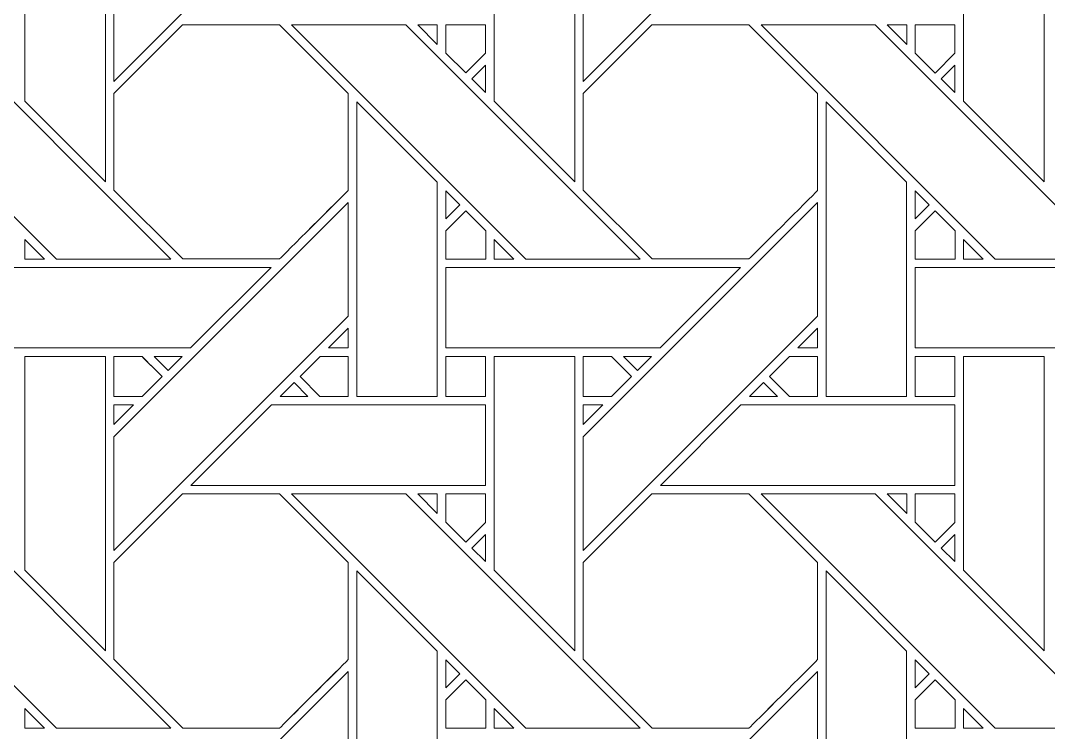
# Model space of a CAD drawing. Header units: inches. Extents: x 3.4 to 21.4, y 4.6 to 13.6.
# Drawn here: x 10.06 to 12.137, y 7.9 to 9.34 of the extents above; entities that cross this region are included whole.
import ezdxf

# ---------------------------------------------------------------- set-up
doc = ezdxf.new("R2010")
doc.units = ezdxf.units.IN
doc.header["$MEASUREMENT"] = 0
doc.layers.add('Design', color=7, linetype='Continuous', lineweight=0)

msp = doc.modelspace()

# ---------------------------------------------------------------- linework, layer by layer
at = {"layer": 'Design'}
for points, knots in [([(3.3829, 13.5948), (3.3829, 13.5948), (3.3829, 4.5948), (3.3829, 4.5948), (3.3829, 4.5948), (21.3829, 4.5948), (21.3829, 4.5948), (21.3829, 4.5948), (21.3829, 13.5948), (21.3829, 13.5948), (21.3829, 13.5948), (3.3829, 13.5948), (3.3829, 13.5948)], [0, 0, 0, 0, 1, 1, 1, 2, 2, 2, 3, 3, 3, 4, 4, 4, 4]), ([(3.8379, 13.1448), (3.8379, 13.1448), (3.8379, 5.0448), (3.8379, 5.0448), (3.8379, 5.0448), (20.9329, 5.0448), (20.9329, 5.0448), (20.9329, 5.0448), (20.9329, 13.1448), (20.9329, 13.1448), (20.9329, 13.1448), (3.8379, 13.1448), (3.8379, 13.1448)], [0, 0, 0, 0, 1, 1, 1, 2, 2, 2, 3, 3, 3, 4, 4, 4, 4]), ([(10.7222, 9.6904), (10.7222, 9.6904), (10.2486, 9.2167), (10.2486, 9.2167), (10.2486, 9.2167), (10.2486, 9.4468), (10.2486, 9.4468), (10.2486, 9.4468), (10.7222, 9.9204), (10.7222, 9.9204), (10.7222, 9.9204), (10.7222, 9.6904), (10.7222, 9.6904)], [0, 0, 0, 0, 1, 1, 1, 2, 2, 2, 3, 3, 3, 4, 4, 4, 4]), ([(11.671, 9.6904), (11.671, 9.6904), (11.1973, 9.2167), (11.1973, 9.2167), (11.1973, 9.2167), (11.1973, 9.4468), (11.1973, 9.4468), (11.1973, 9.4468), (11.671, 9.9204), (11.671, 9.9204), (11.671, 9.9204), (11.671, 9.6904), (11.671, 9.6904)], [0, 0, 0, 0, 1, 1, 1, 2, 2, 2, 3, 3, 3, 4, 4, 4, 4]), ([(10.0685, 9.1768), (10.0685, 9.1768), (10.0685, 9.609), (10.0685, 9.609), (10.0685, 9.609), (10.2314, 9.609), (10.2314, 9.609), (10.2314, 9.609), (10.2314, 9.0138), (10.2314, 9.0138), (10.2314, 9.0138), (10.0685, 9.1768), (10.0685, 9.1768)], [0, 0, 0, 0, 1, 1, 1, 2, 2, 2, 3, 3, 3, 4, 4, 4, 4]), ([(11.0173, 9.1768), (11.0173, 9.1768), (11.0173, 9.609), (11.0173, 9.609), (11.0173, 9.609), (11.1802, 9.609), (11.1802, 9.609), (11.1802, 9.609), (11.1802, 9.0138), (11.1802, 9.0138), (11.1802, 9.0138), (11.0173, 9.1768), (11.0173, 9.1768)], [0, 0, 0, 0, 1, 1, 1, 2, 2, 2, 3, 3, 3, 4, 4, 4, 4]), ([(11.966, 9.1768), (11.966, 9.1768), (11.966, 9.609), (11.966, 9.609), (11.966, 9.609), (12.1289, 9.609), (12.1289, 9.609), (12.1289, 9.609), (12.1289, 9.0138), (12.1289, 9.0138), (12.1289, 9.0138), (11.966, 9.1768), (11.966, 9.1768)], [0, 0, 0, 0, 1, 1, 1, 2, 2, 2, 3, 3, 3, 4, 4, 4, 4]), ([(9.659, 9.3311), (9.659, 9.3311), (9.89, 9.3311), (9.89, 9.3311), (9.89, 9.3311), (10.3636, 8.8574), (10.3636, 8.8574), (10.3636, 8.8574), (10.1326, 8.8574), (10.1326, 8.8574), (10.1326, 8.8574), (9.659, 9.3311), (9.659, 9.3311)], [0, 0, 0, 0, 1, 1, 1, 2, 2, 2, 3, 3, 3, 4, 4, 4, 4]), ([(10.3873, 9.3311), (10.3873, 9.3311), (10.5835, 9.3311), (10.5835, 9.3311), (10.5835, 9.3311), (10.7222, 9.1924), (10.7222, 9.1924), (10.7222, 9.1924), (10.7222, 8.9961), (10.7222, 8.9961), (10.7044, 8.9782), (10.5925, 8.8665), (10.5835, 8.8575), (10.5835, 8.8575), (10.3878, 8.8575), (10.3878, 8.8575), (10.3878, 8.8575), (10.2486, 8.9967), (10.2486, 8.9967), (10.2486, 8.9967), (10.2486, 9.1924), (10.2486, 9.1924), (10.2486, 9.1924), (10.3873, 9.3311), (10.3873, 9.3311)], [0, 0, 0, 0, 1, 1, 1, 2, 2, 2, 3, 3, 3, 4, 4, 4, 5, 5, 5, 6, 6, 6, 7, 7, 7, 8, 8, 8, 8]), ([(10.2486, 8.9967), (10.2486, 8.9967), (10.2486, 9.1924), (10.2486, 9.1924), (10.2486, 9.1924), (10.3873, 9.3311), (10.3873, 9.3311), (10.3873, 9.3311), (10.5835, 9.3311), (10.5835, 9.3311), (10.5835, 9.3311), (10.7222, 9.1924), (10.7222, 9.1924), (10.7222, 9.1924), (10.7222, 8.9961), (10.7222, 8.9961), (10.7045, 8.9783), (10.5926, 8.8665), (10.5835, 8.8575), (10.5835, 8.8575), (10.3878, 8.8575), (10.3878, 8.8575), (10.3878, 8.8575), (10.2486, 8.9967), (10.2486, 8.9967)], [0, 0, 0, 0, 1, 1, 1, 2, 2, 2, 3, 3, 3, 4, 4, 4, 5, 5, 5, 6, 6, 6, 7, 7, 7, 8, 8, 8, 8]), ([(10.6077, 9.3311), (10.6077, 9.3311), (10.8387, 9.3311), (10.8387, 9.3311), (10.8387, 9.3311), (11.3123, 8.8574), (11.3123, 8.8574), (11.3123, 8.8574), (11.0813, 8.8574), (11.0813, 8.8574), (11.0813, 8.8574), (10.6077, 9.3311), (10.6077, 9.3311)], [0, 0, 0, 0, 1, 1, 1, 2, 2, 2, 3, 3, 3, 4, 4, 4, 4]), ([(10.8628, 9.3311), (10.8628, 9.3311), (10.9022, 9.3311), (10.9022, 9.3311), (10.9022, 9.3311), (10.9022, 9.2913), (10.9022, 9.2913), (10.9022, 9.2913), (10.8628, 9.3311), (10.8628, 9.3311)], [0, 0, 0, 0, 1, 1, 1, 2, 2, 2, 3, 3, 3, 3]), ([(10.9997, 9.3311), (10.9997, 9.3311), (10.9997, 9.2735), (10.9997, 9.2735), (10.9997, 9.2735), (10.9597, 9.2336), (10.9597, 9.2336), (10.9597, 9.2336), (10.9194, 9.2739), (10.9194, 9.2739), (10.9194, 9.2739), (10.9194, 9.3311), (10.9194, 9.3311), (10.9194, 9.3311), (10.9997, 9.3311), (10.9997, 9.3311)], [0, 0, 0, 0, 1, 1, 1, 2, 2, 2, 3, 3, 3, 4, 4, 4, 5, 5, 5, 5]), ([(10.9997, 9.2735), (10.9997, 9.2735), (10.9597, 9.2336), (10.9597, 9.2336), (10.9597, 9.2336), (10.9194, 9.2739), (10.9194, 9.2739), (10.9194, 9.2739), (10.9194, 9.3311), (10.9194, 9.3311), (10.9194, 9.3311), (10.9997, 9.3311), (10.9997, 9.3311), (10.9997, 9.3311), (10.9997, 9.2735), (10.9997, 9.2735)], [0, 0, 0, 0, 1, 1, 1, 2, 2, 2, 3, 3, 3, 4, 4, 4, 5, 5, 5, 5]), ([(11.336, 9.3311), (11.336, 9.3311), (11.5322, 9.3311), (11.5322, 9.3311), (11.5322, 9.3311), (11.671, 9.1924), (11.671, 9.1924), (11.671, 9.1924), (11.671, 8.9961), (11.671, 8.9961), (11.6532, 8.9782), (11.5412, 8.8665), (11.5322, 8.8575), (11.5322, 8.8575), (11.3365, 8.8575), (11.3365, 8.8575), (11.3365, 8.8575), (11.1973, 8.9967), (11.1973, 8.9967), (11.1973, 8.9967), (11.1973, 9.1924), (11.1973, 9.1924), (11.1973, 9.1924), (11.336, 9.3311), (11.336, 9.3311)], [0, 0, 0, 0, 1, 1, 1, 2, 2, 2, 3, 3, 3, 4, 4, 4, 5, 5, 5, 6, 6, 6, 7, 7, 7, 8, 8, 8, 8]), ([(11.1973, 8.9967), (11.1973, 8.9967), (11.1973, 9.1924), (11.1973, 9.1924), (11.1973, 9.1924), (11.336, 9.3311), (11.336, 9.3311), (11.336, 9.3311), (11.5322, 9.3311), (11.5322, 9.3311), (11.5322, 9.3311), (11.671, 9.1924), (11.671, 9.1924), (11.671, 9.1924), (11.671, 8.9961), (11.671, 8.9961), (11.6531, 8.9782), (11.5412, 8.8664), (11.5322, 8.8575), (11.5322, 8.8575), (11.3365, 8.8575), (11.3365, 8.8575), (11.3365, 8.8575), (11.1973, 8.9967), (11.1973, 8.9967)], [0, 0, 0, 0, 1, 1, 1, 2, 2, 2, 3, 3, 3, 4, 4, 4, 5, 5, 5, 6, 6, 6, 7, 7, 7, 8, 8, 8, 8]), ([(11.5565, 9.3311), (11.5565, 9.3311), (11.7874, 9.3311), (11.7874, 9.3311), (11.7874, 9.3311), (12.2611, 8.8574), (12.2611, 8.8574), (12.2611, 8.8574), (12.03, 8.8574), (12.03, 8.8574), (12.03, 8.8574), (11.5565, 9.3311), (11.5565, 9.3311)], [0, 0, 0, 0, 1, 1, 1, 2, 2, 2, 3, 3, 3, 4, 4, 4, 4]), ([(11.8115, 9.3311), (11.8115, 9.3311), (11.851, 9.3311), (11.851, 9.3311), (11.851, 9.3311), (11.851, 9.2913), (11.851, 9.2913), (11.851, 9.2913), (11.8115, 9.3311), (11.8115, 9.3311)], [0, 0, 0, 0, 1, 1, 1, 2, 2, 2, 3, 3, 3, 3]), ([(11.9484, 9.3311), (11.9484, 9.3311), (11.9484, 9.2735), (11.9484, 9.2735), (11.9484, 9.2735), (11.9085, 9.2335), (11.9085, 9.2335), (11.9085, 9.2335), (11.8682, 9.2739), (11.8682, 9.2739), (11.8682, 9.2739), (11.8682, 9.3311), (11.8682, 9.3311), (11.8682, 9.3311), (11.9484, 9.3311), (11.9484, 9.3311)], [0, 0, 0, 0, 1, 1, 1, 2, 2, 2, 3, 3, 3, 4, 4, 4, 5, 5, 5, 5]), ([(11.9484, 9.2735), (11.9484, 9.2735), (11.9085, 9.2335), (11.9085, 9.2335), (11.9085, 9.2335), (11.8682, 9.2739), (11.8682, 9.2739), (11.8682, 9.2739), (11.8682, 9.3311), (11.8682, 9.3311), (11.8682, 9.3311), (11.9484, 9.3311), (11.9484, 9.3311), (11.9484, 9.3311), (11.9484, 9.2735), (11.9484, 9.2735)], [0, 0, 0, 0, 1, 1, 1, 2, 2, 2, 3, 3, 3, 4, 4, 4, 5, 5, 5, 5]), ([(10.9997, 9.2492), (10.9997, 9.2492), (10.9997, 9.1941), (10.9997, 9.1941), (10.9997, 9.1941), (10.9719, 9.2215), (10.9719, 9.2215), (10.9719, 9.2215), (10.9997, 9.2492), (10.9997, 9.2492)], [0, 0, 0, 0, 1, 1, 1, 2, 2, 2, 3, 3, 3, 3]), ([(11.9484, 9.2492), (11.9484, 9.2492), (11.9484, 9.1941), (11.9484, 9.1941), (11.9484, 9.1941), (11.9207, 9.2215), (11.9207, 9.2215), (11.9207, 9.2215), (11.9484, 9.2492), (11.9484, 9.2492)], [0, 0, 0, 0, 1, 1, 1, 2, 2, 2, 3, 3, 3, 3]), ([(10.9022, 9.0131), (10.9022, 9.0131), (10.9022, 8.5794), (10.9022, 8.5794), (10.9022, 8.5794), (10.7394, 8.5794), (10.7394, 8.5794), (10.7394, 8.5794), (10.7394, 9.1753), (10.7394, 9.1753), (10.7394, 9.1753), (10.9022, 9.0131), (10.9022, 9.0131)], [0, 0, 0, 0, 1, 1, 1, 2, 2, 2, 3, 3, 3, 4, 4, 4, 4]), ([(11.8509, 9.0131), (11.8509, 9.0131), (11.8509, 8.5794), (11.8509, 8.5794), (11.8509, 8.5794), (11.6881, 8.5794), (11.6881, 8.5794), (11.6881, 8.5794), (11.6881, 9.1753), (11.6881, 9.1753), (11.6881, 9.1753), (11.8509, 9.0131), (11.8509, 9.0131)], [0, 0, 0, 0, 1, 1, 1, 2, 2, 2, 3, 3, 3, 4, 4, 4, 4]), ([(10.9195, 8.9389), (10.9195, 8.9389), (10.9195, 8.9956), (10.9195, 8.9956), (10.9195, 8.9956), (10.9476, 8.9671), (10.9476, 8.9671), (10.9476, 8.9671), (10.9195, 8.9389), (10.9195, 8.9389)], [0, 0, 0, 0, 1, 1, 1, 2, 2, 2, 3, 3, 3, 3]), ([(11.8682, 8.9389), (11.8682, 8.9389), (11.8682, 8.9956), (11.8682, 8.9956), (11.8682, 8.9956), (11.8964, 8.9671), (11.8964, 8.9671), (11.8964, 8.9671), (11.8682, 8.9389), (11.8682, 8.9389)], [0, 0, 0, 0, 1, 1, 1, 2, 2, 2, 3, 3, 3, 3]), ([(10.2486, 8.4981), (10.2486, 8.4981), (10.7222, 8.9717), (10.7222, 8.9717), (10.7222, 8.9717), (10.7222, 8.7417), (10.7222, 8.7417), (10.7222, 8.7417), (10.2486, 8.268), (10.2486, 8.268), (10.2486, 8.268), (10.2486, 8.4981), (10.2486, 8.4981)], [0, 0, 0, 0, 1, 1, 1, 2, 2, 2, 3, 3, 3, 4, 4, 4, 4]), ([(10.9194, 8.8572), (10.9194, 8.8572), (10.9194, 8.9145), (10.9194, 8.9145), (10.9194, 8.9145), (10.9598, 8.9548), (10.9598, 8.9548), (10.9598, 8.9548), (11.0001, 8.9145), (11.0001, 8.9145), (11.0001, 8.9145), (11.0001, 8.8572), (11.0001, 8.8572), (11.0001, 8.8572), (10.9194, 8.8572), (10.9194, 8.8572)], [0, 0, 0, 0, 1, 1, 1, 2, 2, 2, 3, 3, 3, 4, 4, 4, 5, 5, 5, 5]), ([(10.9194, 8.8572), (10.9194, 8.8572), (10.9194, 8.9145), (10.9194, 8.9145), (10.9194, 8.9145), (10.9598, 8.9548), (10.9598, 8.9548), (10.9598, 8.9548), (11.0001, 8.9145), (11.0001, 8.9145), (11.0001, 8.9145), (11.0001, 8.8572), (11.0001, 8.8572), (11.0001, 8.8572), (10.9194, 8.8572), (10.9194, 8.8572)], [0, 0, 0, 0, 1, 1, 1, 2, 2, 2, 3, 3, 3, 4, 4, 4, 5, 5, 5, 5]), ([(11.1973, 8.4981), (11.1973, 8.4981), (11.671, 8.9717), (11.671, 8.9717), (11.671, 8.9717), (11.671, 8.7417), (11.671, 8.7417), (11.671, 8.7417), (11.1973, 8.268), (11.1973, 8.268), (11.1973, 8.268), (11.1973, 8.4981), (11.1973, 8.4981)], [0, 0, 0, 0, 1, 1, 1, 2, 2, 2, 3, 3, 3, 4, 4, 4, 4]), ([(11.8682, 8.8572), (11.8682, 8.8572), (11.8682, 8.9145), (11.8682, 8.9145), (11.8682, 8.9145), (11.9085, 8.9548), (11.9085, 8.9548), (11.9085, 8.9548), (11.9488, 8.9145), (11.9488, 8.9145), (11.9488, 8.9145), (11.9488, 8.8572), (11.9488, 8.8572), (11.9488, 8.8572), (11.8682, 8.8572), (11.8682, 8.8572)], [0, 0, 0, 0, 1, 1, 1, 2, 2, 2, 3, 3, 3, 4, 4, 4, 5, 5, 5, 5]), ([(11.8682, 8.8572), (11.8682, 8.8572), (11.8682, 8.9145), (11.8682, 8.9145), (11.8682, 8.9145), (11.9085, 8.9548), (11.9085, 8.9548), (11.9085, 8.9548), (11.9488, 8.9145), (11.9488, 8.9145), (11.9488, 8.9145), (11.9488, 8.8572), (11.9488, 8.8572), (11.9488, 8.8572), (11.8682, 8.8572), (11.8682, 8.8572)], [0, 0, 0, 0, 1, 1, 1, 2, 2, 2, 3, 3, 3, 4, 4, 4, 5, 5, 5, 5]), ([(10.1084, 8.8574), (10.1084, 8.8574), (10.0686, 8.8574), (10.0686, 8.8574), (10.0686, 8.8574), (10.0686, 8.8972), (10.0686, 8.8972), (10.0686, 8.8972), (10.1084, 8.8574), (10.1084, 8.8574)], [0, 0, 0, 0, 1, 1, 1, 2, 2, 2, 3, 3, 3, 3]), ([(11.0571, 8.8574), (11.0571, 8.8574), (11.0174, 8.8574), (11.0174, 8.8574), (11.0174, 8.8574), (11.0174, 8.8972), (11.0174, 8.8972), (11.0174, 8.8972), (11.0571, 8.8574), (11.0571, 8.8574)], [0, 0, 0, 0, 1, 1, 1, 2, 2, 2, 3, 3, 3, 3]), ([(12.0058, 8.8574), (12.0058, 8.8574), (11.9661, 8.8574), (11.9661, 8.8574), (11.9661, 8.8574), (11.9661, 8.8972), (11.9661, 8.8972), (11.9661, 8.8972), (12.0058, 8.8574), (12.0058, 8.8574)], [0, 0, 0, 0, 1, 1, 1, 2, 2, 2, 3, 3, 3, 3]), ([(9.9707, 8.6775), (9.9707, 8.6775), (9.9707, 8.8402), (9.9707, 8.8402), (9.9707, 8.8402), (10.5664, 8.8402), (10.5664, 8.8402), (10.5664, 8.8402), (10.4037, 8.6775), (10.4037, 8.6775), (10.4037, 8.6775), (9.9707, 8.6775), (9.9707, 8.6775)], [0, 0, 0, 0, 1, 1, 1, 2, 2, 2, 3, 3, 3, 4, 4, 4, 4]), ([(10.9195, 8.6775), (10.9195, 8.6775), (10.9195, 8.8402), (10.9195, 8.8402), (10.9195, 8.8402), (11.5152, 8.8402), (11.5152, 8.8402), (11.5152, 8.8402), (11.3524, 8.6775), (11.3524, 8.6775), (11.3524, 8.6775), (10.9195, 8.6775), (10.9195, 8.6775)], [0, 0, 0, 0, 1, 1, 1, 2, 2, 2, 3, 3, 3, 4, 4, 4, 4]), ([(11.8682, 8.6775), (11.8682, 8.6775), (11.8682, 8.8402), (11.8682, 8.8402), (11.8682, 8.8402), (12.4639, 8.8402), (12.4639, 8.8402), (12.4639, 8.8402), (12.3012, 8.6775), (12.3012, 8.6775), (12.3012, 8.6775), (11.8682, 8.6775), (11.8682, 8.6775)], [0, 0, 0, 0, 1, 1, 1, 2, 2, 2, 3, 3, 3, 4, 4, 4, 4]), ([(10.6825, 8.6775), (10.6825, 8.6775), (10.7223, 8.7173), (10.7223, 8.7173), (10.7223, 8.7173), (10.7223, 8.6775), (10.7223, 8.6775), (10.7223, 8.6775), (10.6825, 8.6775), (10.6825, 8.6775)], [0, 0, 0, 0, 1, 1, 1, 2, 2, 2, 3, 3, 3, 3]), ([(11.6312, 8.6775), (11.6312, 8.6775), (11.671, 8.7173), (11.671, 8.7173), (11.671, 8.7173), (11.671, 8.6775), (11.671, 8.6775), (11.671, 8.6775), (11.6312, 8.6775), (11.6312, 8.6775)], [0, 0, 0, 0, 1, 1, 1, 2, 2, 2, 3, 3, 3, 3]), ([(10.2314, 8.6602), (10.2314, 8.6602), (10.2314, 8.0651), (10.2314, 8.0651), (10.2314, 8.0651), (10.0685, 8.228), (10.0685, 8.228), (10.0685, 8.228), (10.0685, 8.6602), (10.0685, 8.6602), (10.0685, 8.6602), (10.2314, 8.6602), (10.2314, 8.6602)], [0, 0, 0, 0, 1, 1, 1, 2, 2, 2, 3, 3, 3, 4, 4, 4, 4]), ([(10.3056, 8.6602), (10.3108, 8.6551), (10.3415, 8.6243), (10.346, 8.6199), (10.346, 8.6199), (10.3055, 8.5794), (10.3055, 8.5794), (10.3055, 8.5794), (10.2486, 8.5794), (10.2486, 8.5794), (10.2486, 8.5794), (10.2486, 8.6602), (10.2486, 8.6602), (10.2486, 8.6602), (10.3056, 8.6602), (10.3056, 8.6602)], [0, 0, 0, 0, 1, 1, 1, 2, 2, 2, 3, 3, 3, 4, 4, 4, 5, 5, 5, 5]), ([(10.2486, 8.6602), (10.2486, 8.6602), (10.3056, 8.6602), (10.3056, 8.6602), (10.3111, 8.6548), (10.346, 8.6199), (10.346, 8.6199), (10.346, 8.6199), (10.3055, 8.5794), (10.3055, 8.5794), (10.3055, 8.5794), (10.2486, 8.5794), (10.2486, 8.5794), (10.2486, 8.5794), (10.2486, 8.6602), (10.2486, 8.6602)], [0, 0, 0, 0, 1, 1, 1, 2, 2, 2, 3, 3, 3, 4, 4, 4, 5, 5, 5, 5]), ([(10.3865, 8.6602), (10.3865, 8.6602), (10.3582, 8.632), (10.3582, 8.632), (10.3582, 8.632), (10.33, 8.6602), (10.33, 8.6602), (10.33, 8.6602), (10.3865, 8.6602), (10.3865, 8.6602)], [0, 0, 0, 0, 1, 1, 1, 2, 2, 2, 3, 3, 3, 3]), ([(10.7222, 8.6602), (10.7222, 8.6602), (10.7222, 8.5794), (10.7222, 8.5794), (10.7222, 8.5794), (10.6651, 8.5794), (10.6651, 8.5794), (10.6651, 8.5794), (10.6248, 8.6198), (10.6248, 8.6198), (10.6248, 8.6198), (10.6652, 8.6602), (10.6652, 8.6602), (10.6652, 8.6602), (10.7222, 8.6602), (10.7222, 8.6602)], [0, 0, 0, 0, 1, 1, 1, 2, 2, 2, 3, 3, 3, 4, 4, 4, 5, 5, 5, 5]), ([(10.6248, 8.6198), (10.6248, 8.6198), (10.6652, 8.6602), (10.6652, 8.6602), (10.6652, 8.6602), (10.7222, 8.6602), (10.7222, 8.6602), (10.7222, 8.6602), (10.7222, 8.5794), (10.7222, 8.5794), (10.7222, 8.5794), (10.6651, 8.5794), (10.6651, 8.5794), (10.6651, 8.5794), (10.6248, 8.6198), (10.6248, 8.6198)], [0, 0, 0, 0, 1, 1, 1, 2, 2, 2, 3, 3, 3, 4, 4, 4, 5, 5, 5, 5]), ([(10.9997, 8.5794), (10.9997, 8.5794), (10.9194, 8.5794), (10.9194, 8.5794), (10.9194, 8.5794), (10.9194, 8.6602), (10.9194, 8.6602), (10.9194, 8.6602), (10.9997, 8.6602), (10.9997, 8.6602), (10.9997, 8.6602), (10.9997, 8.5794), (10.9997, 8.5794)], [0, 0, 0, 0, 1, 1, 1, 2, 2, 2, 3, 3, 3, 4, 4, 4, 4]), ([(10.9194, 8.6602), (10.9194, 8.6602), (10.9997, 8.6602), (10.9997, 8.6602), (10.9997, 8.6602), (10.9997, 8.5794), (10.9997, 8.5794), (10.9997, 8.5794), (10.9194, 8.5794), (10.9194, 8.5794), (10.9194, 8.5794), (10.9194, 8.6602), (10.9194, 8.6602)], [0, 0, 0, 0, 1, 1, 1, 2, 2, 2, 3, 3, 3, 4, 4, 4, 4]), ([(11.1802, 8.6602), (11.1802, 8.6602), (11.1802, 8.0651), (11.1802, 8.0651), (11.1802, 8.0651), (11.0173, 8.228), (11.0173, 8.228), (11.0173, 8.228), (11.0173, 8.6602), (11.0173, 8.6602), (11.0173, 8.6602), (11.1802, 8.6602), (11.1802, 8.6602)], [0, 0, 0, 0, 1, 1, 1, 2, 2, 2, 3, 3, 3, 4, 4, 4, 4]), ([(11.2544, 8.6602), (11.2595, 8.6551), (11.2903, 8.6243), (11.2947, 8.6199), (11.2947, 8.6199), (11.2543, 8.5794), (11.2543, 8.5794), (11.2543, 8.5794), (11.1973, 8.5794), (11.1973, 8.5794), (11.1973, 8.5794), (11.1973, 8.6602), (11.1973, 8.6602), (11.1973, 8.6602), (11.2544, 8.6602), (11.2544, 8.6602)], [0, 0, 0, 0, 1, 1, 1, 2, 2, 2, 3, 3, 3, 4, 4, 4, 5, 5, 5, 5]), ([(11.1973, 8.6602), (11.1973, 8.6602), (11.2544, 8.6602), (11.2544, 8.6602), (11.2599, 8.6547), (11.2947, 8.6199), (11.2947, 8.6199), (11.2947, 8.6199), (11.2543, 8.5794), (11.2543, 8.5794), (11.2543, 8.5794), (11.1973, 8.5794), (11.1973, 8.5794), (11.1973, 8.5794), (11.1973, 8.6602), (11.1973, 8.6602)], [0, 0, 0, 0, 1, 1, 1, 2, 2, 2, 3, 3, 3, 4, 4, 4, 5, 5, 5, 5]), ([(11.3352, 8.6602), (11.3352, 8.6602), (11.3069, 8.632), (11.3069, 8.632), (11.3069, 8.632), (11.2787, 8.6602), (11.2787, 8.6602), (11.2787, 8.6602), (11.3352, 8.6602), (11.3352, 8.6602)], [0, 0, 0, 0, 1, 1, 1, 2, 2, 2, 3, 3, 3, 3]), ([(11.671, 8.6602), (11.671, 8.6602), (11.671, 8.5794), (11.671, 8.5794), (11.671, 8.5794), (11.6139, 8.5794), (11.6139, 8.5794), (11.6139, 8.5794), (11.5735, 8.6198), (11.5735, 8.6198), (11.5735, 8.6198), (11.6139, 8.6602), (11.6139, 8.6602), (11.6139, 8.6602), (11.671, 8.6602), (11.671, 8.6602)], [0, 0, 0, 0, 1, 1, 1, 2, 2, 2, 3, 3, 3, 4, 4, 4, 5, 5, 5, 5]), ([(11.5735, 8.6198), (11.5735, 8.6198), (11.6139, 8.6602), (11.6139, 8.6602), (11.6139, 8.6602), (11.671, 8.6602), (11.671, 8.6602), (11.671, 8.6602), (11.671, 8.5794), (11.671, 8.5794), (11.671, 8.5794), (11.6139, 8.5794), (11.6139, 8.5794), (11.6139, 8.5794), (11.5735, 8.6198), (11.5735, 8.6198)], [0, 0, 0, 0, 1, 1, 1, 2, 2, 2, 3, 3, 3, 4, 4, 4, 5, 5, 5, 5]), ([(11.9484, 8.5794), (11.9484, 8.5794), (11.8682, 8.5794), (11.8682, 8.5794), (11.8682, 8.5794), (11.8682, 8.6602), (11.8682, 8.6602), (11.8682, 8.6602), (11.9484, 8.6602), (11.9484, 8.6602), (11.9484, 8.6602), (11.9484, 8.5794), (11.9484, 8.5794)], [0, 0, 0, 0, 1, 1, 1, 2, 2, 2, 3, 3, 3, 4, 4, 4, 4]), ([(11.8682, 8.6602), (11.8682, 8.6602), (11.9484, 8.6602), (11.9484, 8.6602), (11.9484, 8.6602), (11.9484, 8.5794), (11.9484, 8.5794), (11.9484, 8.5794), (11.8682, 8.5794), (11.8682, 8.5794), (11.8682, 8.5794), (11.8682, 8.6602), (11.8682, 8.6602)], [0, 0, 0, 0, 1, 1, 1, 2, 2, 2, 3, 3, 3, 4, 4, 4, 4]), ([(12.1289, 8.6602), (12.1289, 8.6602), (12.1289, 8.0651), (12.1289, 8.0651), (12.1289, 8.0651), (11.966, 8.228), (11.966, 8.228), (11.966, 8.228), (11.966, 8.6602), (11.966, 8.6602), (11.966, 8.6602), (12.1289, 8.6602), (12.1289, 8.6602)], [0, 0, 0, 0, 1, 1, 1, 2, 2, 2, 3, 3, 3, 4, 4, 4, 4]), ([(10.6409, 8.5794), (10.6409, 8.5794), (10.5844, 8.5794), (10.5844, 8.5794), (10.5844, 8.5794), (10.6127, 8.6077), (10.6127, 8.6077), (10.6127, 8.6077), (10.6409, 8.5794), (10.6409, 8.5794)], [0, 0, 0, 0, 1, 1, 1, 2, 2, 2, 3, 3, 3, 3]), ([(11.5896, 8.5794), (11.5896, 8.5794), (11.5331, 8.5794), (11.5331, 8.5794), (11.5331, 8.5794), (11.5614, 8.6077), (11.5614, 8.6077), (11.5614, 8.6077), (11.5896, 8.5794), (11.5896, 8.5794)], [0, 0, 0, 0, 1, 1, 1, 2, 2, 2, 3, 3, 3, 3]), ([(10.2884, 8.5623), (10.2884, 8.5623), (10.2486, 8.5225), (10.2486, 8.5225), (10.2486, 8.5225), (10.2486, 8.5623), (10.2486, 8.5623), (10.2486, 8.5623), (10.2884, 8.5623), (10.2884, 8.5623)], [0, 0, 0, 0, 1, 1, 1, 2, 2, 2, 3, 3, 3, 3]), ([(10.4044, 8.3995), (10.4044, 8.3995), (10.5673, 8.5623), (10.5673, 8.5623), (10.5673, 8.5623), (10.9997, 8.5623), (10.9997, 8.5623), (10.9997, 8.5623), (10.9997, 8.3995), (10.9997, 8.3995), (10.9997, 8.3995), (10.4044, 8.3995), (10.4044, 8.3995)], [0, 0, 0, 0, 1, 1, 1, 2, 2, 2, 3, 3, 3, 4, 4, 4, 4]), ([(11.2371, 8.5623), (11.2371, 8.5623), (11.1973, 8.5225), (11.1973, 8.5225), (11.1973, 8.5225), (11.1973, 8.5623), (11.1973, 8.5623), (11.1973, 8.5623), (11.2371, 8.5623), (11.2371, 8.5623)], [0, 0, 0, 0, 1, 1, 1, 2, 2, 2, 3, 3, 3, 3]), ([(11.3532, 8.3995), (11.3532, 8.3995), (11.516, 8.5623), (11.516, 8.5623), (11.516, 8.5623), (11.9484, 8.5623), (11.9484, 8.5623), (11.9484, 8.5623), (11.9484, 8.3995), (11.9484, 8.3995), (11.9484, 8.3995), (11.3532, 8.3995), (11.3532, 8.3995)], [0, 0, 0, 0, 1, 1, 1, 2, 2, 2, 3, 3, 3, 4, 4, 4, 4]), ([(9.659, 8.3824), (9.659, 8.3824), (9.89, 8.3824), (9.89, 8.3824), (9.89, 8.3824), (10.3636, 7.9087), (10.3636, 7.9087), (10.3636, 7.9087), (10.1325, 7.9087), (10.1325, 7.9087), (10.1325, 7.9087), (9.659, 8.3824), (9.659, 8.3824)], [0, 0, 0, 0, 1, 1, 1, 2, 2, 2, 3, 3, 3, 4, 4, 4, 4]), ([(10.3873, 8.3823), (10.3873, 8.3823), (10.5835, 8.3823), (10.5835, 8.3823), (10.5835, 8.3823), (10.7222, 8.2436), (10.7222, 8.2436), (10.7222, 8.2436), (10.7222, 8.0474), (10.7222, 8.0474), (10.7044, 8.0295), (10.5925, 7.9177), (10.5835, 7.9087), (10.5835, 7.9087), (10.3878, 7.9087), (10.3878, 7.9087), (10.3878, 7.9087), (10.2486, 8.048), (10.2486, 8.048), (10.2486, 8.048), (10.2486, 8.2436), (10.2486, 8.2436), (10.2486, 8.2436), (10.3873, 8.3823), (10.3873, 8.3823)], [0, 0, 0, 0, 1, 1, 1, 2, 2, 2, 3, 3, 3, 4, 4, 4, 5, 5, 5, 6, 6, 6, 7, 7, 7, 8, 8, 8, 8]), ([(10.2486, 8.048), (10.2486, 8.048), (10.2486, 8.2436), (10.2486, 8.2436), (10.2486, 8.2436), (10.3873, 8.3823), (10.3873, 8.3823), (10.3873, 8.3823), (10.5835, 8.3823), (10.5835, 8.3823), (10.5835, 8.3823), (10.7222, 8.2436), (10.7222, 8.2436), (10.7222, 8.2436), (10.7222, 8.0474), (10.7222, 8.0474), (10.7046, 8.0297), (10.5926, 7.9179), (10.5835, 7.9087), (10.5835, 7.9087), (10.3878, 7.9087), (10.3878, 7.9087), (10.3878, 7.9087), (10.2486, 8.048), (10.2486, 8.048)], [0, 0, 0, 0, 1, 1, 1, 2, 2, 2, 3, 3, 3, 4, 4, 4, 5, 5, 5, 6, 6, 6, 7, 7, 7, 8, 8, 8, 8]), ([(10.6077, 8.3824), (10.6077, 8.3824), (10.8387, 8.3824), (10.8387, 8.3824), (10.8387, 8.3824), (11.3123, 7.9087), (11.3123, 7.9087), (11.3123, 7.9087), (11.0813, 7.9087), (11.0813, 7.9087), (11.0813, 7.9087), (10.6077, 8.3824), (10.6077, 8.3824)], [0, 0, 0, 0, 1, 1, 1, 2, 2, 2, 3, 3, 3, 4, 4, 4, 4]), ([(10.9022, 8.3824), (10.9022, 8.3824), (10.9022, 8.3425), (10.9022, 8.3425), (10.9022, 8.3425), (10.8628, 8.3824), (10.8628, 8.3824), (10.8628, 8.3824), (10.9022, 8.3824), (10.9022, 8.3824)], [0, 0, 0, 0, 1, 1, 1, 2, 2, 2, 3, 3, 3, 3]), ([(10.9997, 8.3824), (10.9997, 8.3824), (10.9997, 8.3248), (10.9997, 8.3248), (10.9997, 8.3248), (10.9597, 8.2848), (10.9597, 8.2848), (10.9597, 8.2848), (10.9194, 8.3252), (10.9194, 8.3252), (10.9194, 8.3252), (10.9194, 8.3824), (10.9194, 8.3824), (10.9194, 8.3824), (10.9997, 8.3824), (10.9997, 8.3824)], [0, 0, 0, 0, 1, 1, 1, 2, 2, 2, 3, 3, 3, 4, 4, 4, 5, 5, 5, 5]), ([(10.9597, 8.2848), (10.9597, 8.2848), (10.9194, 8.3252), (10.9194, 8.3252), (10.9194, 8.3252), (10.9194, 8.3824), (10.9194, 8.3824), (10.9194, 8.3824), (10.9997, 8.3824), (10.9997, 8.3824), (10.9997, 8.3824), (10.9997, 8.3248), (10.9997, 8.3248), (10.9997, 8.3248), (10.9597, 8.2848), (10.9597, 8.2848)], [0, 0, 0, 0, 1, 1, 1, 2, 2, 2, 3, 3, 3, 4, 4, 4, 5, 5, 5, 5]), ([(11.336, 8.3823), (11.336, 8.3823), (11.5322, 8.3823), (11.5322, 8.3823), (11.5322, 8.3823), (11.671, 8.2436), (11.671, 8.2436), (11.671, 8.2436), (11.671, 8.0474), (11.671, 8.0474), (11.6532, 8.0295), (11.5412, 7.9177), (11.5322, 7.9087), (11.5322, 7.9087), (11.3365, 7.9087), (11.3365, 7.9087), (11.3365, 7.9087), (11.1973, 8.048), (11.1973, 8.048), (11.1973, 8.048), (11.1973, 8.2436), (11.1973, 8.2436), (11.1973, 8.2436), (11.336, 8.3823), (11.336, 8.3823)], [0, 0, 0, 0, 1, 1, 1, 2, 2, 2, 3, 3, 3, 4, 4, 4, 5, 5, 5, 6, 6, 6, 7, 7, 7, 8, 8, 8, 8]), ([(11.1973, 8.048), (11.1973, 8.048), (11.1973, 8.2436), (11.1973, 8.2436), (11.1973, 8.2436), (11.336, 8.3823), (11.336, 8.3823), (11.336, 8.3823), (11.5322, 8.3823), (11.5322, 8.3823), (11.5322, 8.3823), (11.671, 8.2436), (11.671, 8.2436), (11.671, 8.2436), (11.671, 8.0474), (11.671, 8.0474), (11.6531, 8.0294), (11.5412, 7.9177), (11.5322, 7.9087), (11.5322, 7.9087), (11.3365, 7.9087), (11.3365, 7.9087), (11.3365, 7.9087), (11.1973, 8.048), (11.1973, 8.048)], [0, 0, 0, 0, 1, 1, 1, 2, 2, 2, 3, 3, 3, 4, 4, 4, 5, 5, 5, 6, 6, 6, 7, 7, 7, 8, 8, 8, 8]), ([(11.5565, 8.3824), (11.5565, 8.3824), (11.7874, 8.3824), (11.7874, 8.3824), (11.7874, 8.3824), (12.2611, 7.9087), (12.2611, 7.9087), (12.2611, 7.9087), (12.03, 7.9087), (12.03, 7.9087), (12.03, 7.9087), (11.5565, 8.3824), (11.5565, 8.3824)], [0, 0, 0, 0, 1, 1, 1, 2, 2, 2, 3, 3, 3, 4, 4, 4, 4]), ([(11.851, 8.3824), (11.851, 8.3824), (11.851, 8.3425), (11.851, 8.3425), (11.851, 8.3425), (11.8115, 8.3824), (11.8115, 8.3824), (11.8115, 8.3824), (11.851, 8.3824), (11.851, 8.3824)], [0, 0, 0, 0, 1, 1, 1, 2, 2, 2, 3, 3, 3, 3]), ([(11.9484, 8.3824), (11.9484, 8.3824), (11.9484, 8.3248), (11.9484, 8.3248), (11.9484, 8.3248), (11.9085, 8.2848), (11.9085, 8.2848), (11.9085, 8.2848), (11.8682, 8.3252), (11.8682, 8.3252), (11.8682, 8.3252), (11.8682, 8.3824), (11.8682, 8.3824), (11.8682, 8.3824), (11.9484, 8.3824), (11.9484, 8.3824)], [0, 0, 0, 0, 1, 1, 1, 2, 2, 2, 3, 3, 3, 4, 4, 4, 5, 5, 5, 5]), ([(11.9085, 8.2848), (11.9085, 8.2848), (11.8682, 8.3252), (11.8682, 8.3252), (11.8682, 8.3252), (11.8682, 8.3824), (11.8682, 8.3824), (11.8682, 8.3824), (11.9484, 8.3824), (11.9484, 8.3824), (11.9484, 8.3824), (11.9484, 8.3248), (11.9484, 8.3248), (11.9484, 8.3248), (11.9085, 8.2848), (11.9085, 8.2848)], [0, 0, 0, 0, 1, 1, 1, 2, 2, 2, 3, 3, 3, 4, 4, 4, 5, 5, 5, 5]), ([(10.9997, 8.3005), (10.9997, 8.3005), (10.9997, 8.2454), (10.9997, 8.2454), (10.9997, 8.2454), (10.9719, 8.2727), (10.9719, 8.2727), (10.9719, 8.2727), (10.9997, 8.3005), (10.9997, 8.3005)], [0, 0, 0, 0, 1, 1, 1, 2, 2, 2, 3, 3, 3, 3]), ([(11.9484, 8.3005), (11.9484, 8.3005), (11.9484, 8.2454), (11.9484, 8.2454), (11.9484, 8.2454), (11.9207, 8.2727), (11.9207, 8.2727), (11.9207, 8.2727), (11.9484, 8.3005), (11.9484, 8.3005)], [0, 0, 0, 0, 1, 1, 1, 2, 2, 2, 3, 3, 3, 3]), ([(10.9022, 8.0644), (10.9022, 8.0644), (10.9022, 7.6307), (10.9022, 7.6307), (10.9022, 7.6307), (10.7394, 7.6307), (10.7394, 7.6307), (10.7394, 7.6307), (10.7394, 8.2265), (10.7394, 8.2265), (10.7394, 8.2265), (10.9022, 8.0644), (10.9022, 8.0644)], [0, 0, 0, 0, 1, 1, 1, 2, 2, 2, 3, 3, 3, 4, 4, 4, 4]), ([(11.8509, 8.0644), (11.8509, 8.0644), (11.8509, 7.6307), (11.8509, 7.6307), (11.8509, 7.6307), (11.6881, 7.6307), (11.6881, 7.6307), (11.6881, 7.6307), (11.6881, 8.2265), (11.6881, 8.2265), (11.6881, 8.2265), (11.8509, 8.0644), (11.8509, 8.0644)], [0, 0, 0, 0, 1, 1, 1, 2, 2, 2, 3, 3, 3, 4, 4, 4, 4]), ([(10.9195, 7.9901), (10.9195, 7.9901), (10.9195, 8.0469), (10.9195, 8.0469), (10.9195, 8.0469), (10.9476, 8.0183), (10.9476, 8.0183), (10.9476, 8.0183), (10.9195, 7.9901), (10.9195, 7.9901)], [0, 0, 0, 0, 1, 1, 1, 2, 2, 2, 3, 3, 3, 3]), ([(11.8682, 7.9901), (11.8682, 7.9901), (11.8682, 8.0469), (11.8682, 8.0469), (11.8682, 8.0469), (11.8964, 8.0183), (11.8964, 8.0183), (11.8964, 8.0183), (11.8682, 7.9901), (11.8682, 7.9901)], [0, 0, 0, 0, 1, 1, 1, 2, 2, 2, 3, 3, 3, 3]), ([(10.2486, 7.5494), (10.2486, 7.5494), (10.7222, 8.023), (10.7222, 8.023), (10.7222, 8.023), (10.7222, 7.7929), (10.7222, 7.7929), (10.7222, 7.7929), (10.2486, 7.3193), (10.2486, 7.3193), (10.2486, 7.3193), (10.2486, 7.5494), (10.2486, 7.5494)], [0, 0, 0, 0, 1, 1, 1, 2, 2, 2, 3, 3, 3, 4, 4, 4, 4]), ([(11.1973, 7.5494), (11.1973, 7.5494), (11.671, 8.023), (11.671, 8.023), (11.671, 8.023), (11.671, 7.7929), (11.671, 7.7929), (11.671, 7.7929), (11.1973, 7.3193), (11.1973, 7.3193), (11.1973, 7.3193), (11.1973, 7.5494), (11.1973, 7.5494)], [0, 0, 0, 0, 1, 1, 1, 2, 2, 2, 3, 3, 3, 4, 4, 4, 4]), ([(10.9194, 7.9085), (10.9194, 7.9085), (10.9194, 7.9658), (10.9194, 7.9658), (10.9194, 7.9658), (10.9598, 8.0061), (10.9598, 8.0061), (10.9598, 8.0061), (11.0001, 7.9658), (11.0001, 7.9658), (11.0001, 7.9658), (11.0001, 7.9085), (11.0001, 7.9085), (11.0001, 7.9085), (10.9194, 7.9085), (10.9194, 7.9085)], [0, 0, 0, 0, 1, 1, 1, 2, 2, 2, 3, 3, 3, 4, 4, 4, 5, 5, 5, 5]), ([(10.9194, 7.9085), (10.9194, 7.9085), (10.9194, 7.9658), (10.9194, 7.9658), (10.9194, 7.9658), (10.9598, 8.0061), (10.9598, 8.0061), (10.9598, 8.0061), (11.0001, 7.9658), (11.0001, 7.9658), (11.0001, 7.9658), (11.0001, 7.9085), (11.0001, 7.9085), (11.0001, 7.9085), (10.9194, 7.9085), (10.9194, 7.9085)], [0, 0, 0, 0, 1, 1, 1, 2, 2, 2, 3, 3, 3, 4, 4, 4, 5, 5, 5, 5]), ([(11.8682, 7.9085), (11.8682, 7.9085), (11.8682, 7.9658), (11.8682, 7.9658), (11.8682, 7.9658), (11.9085, 8.0061), (11.9085, 8.0061), (11.9085, 8.0061), (11.9488, 7.9658), (11.9488, 7.9658), (11.9488, 7.9658), (11.9488, 7.9085), (11.9488, 7.9085), (11.9488, 7.9085), (11.8682, 7.9085), (11.8682, 7.9085)], [0, 0, 0, 0, 1, 1, 1, 2, 2, 2, 3, 3, 3, 4, 4, 4, 5, 5, 5, 5]), ([(11.8682, 7.9085), (11.8682, 7.9085), (11.8682, 7.9658), (11.8682, 7.9658), (11.8682, 7.9658), (11.9085, 8.0061), (11.9085, 8.0061), (11.9085, 8.0061), (11.9488, 7.9658), (11.9488, 7.9658), (11.9488, 7.9658), (11.9488, 7.9085), (11.9488, 7.9085), (11.9488, 7.9085), (11.8682, 7.9085), (11.8682, 7.9085)], [0, 0, 0, 0, 1, 1, 1, 2, 2, 2, 3, 3, 3, 4, 4, 4, 5, 5, 5, 5]), ([(10.1084, 7.9087), (10.1084, 7.9087), (10.0686, 7.9087), (10.0686, 7.9087), (10.0686, 7.9087), (10.0686, 7.9485), (10.0686, 7.9485), (10.0686, 7.9485), (10.1084, 7.9087), (10.1084, 7.9087)], [0, 0, 0, 0, 1, 1, 1, 2, 2, 2, 3, 3, 3, 3]), ([(11.0571, 7.9087), (11.0571, 7.9087), (11.0174, 7.9087), (11.0174, 7.9087), (11.0174, 7.9087), (11.0174, 7.9485), (11.0174, 7.9485), (11.0174, 7.9485), (11.0571, 7.9087), (11.0571, 7.9087)], [0, 0, 0, 0, 1, 1, 1, 2, 2, 2, 3, 3, 3, 3]), ([(12.0058, 7.9087), (12.0058, 7.9087), (11.9661, 7.9087), (11.9661, 7.9087), (11.9661, 7.9087), (11.9661, 7.9485), (11.9661, 7.9485), (11.9661, 7.9485), (12.0058, 7.9087), (12.0058, 7.9087)], [0, 0, 0, 0, 1, 1, 1, 2, 2, 2, 3, 3, 3, 3])]:
    msp.add_open_spline(points, degree=3, knots=knots, dxfattribs=at)

doc.saveas('drawing.dxf')
